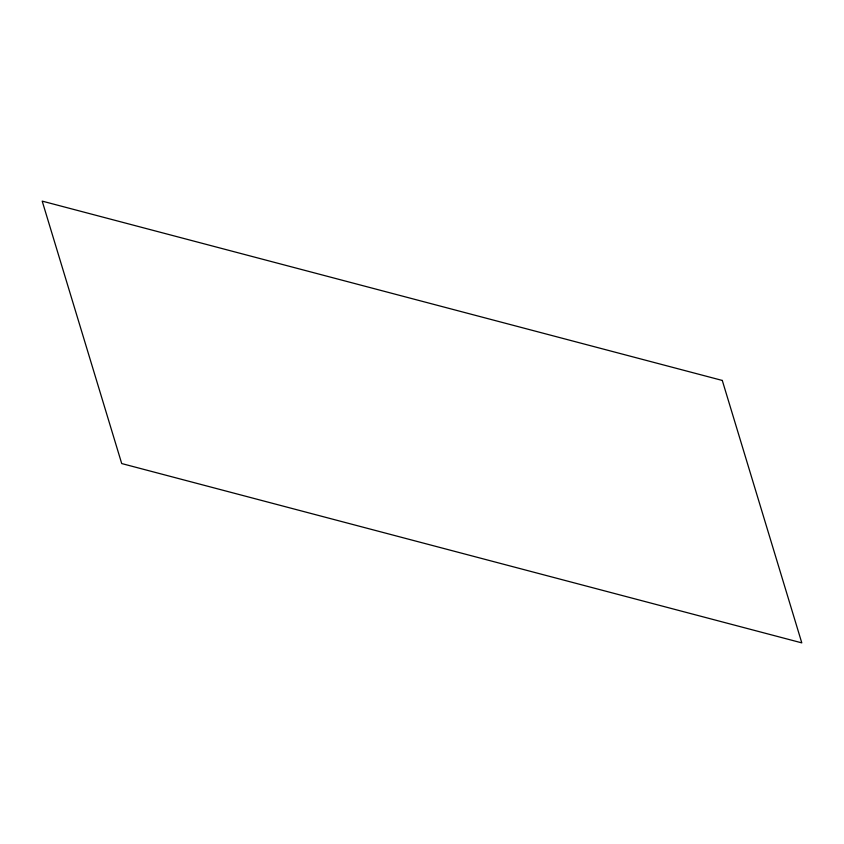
<?xml version="1.0" encoding="UTF-8"?>
<svg xmlns="http://www.w3.org/2000/svg" width="844" height="844" viewBox="0 0 844 844"><rect width="100%" height="100%" fill="white"/><g stroke="black" fill="none" stroke-linecap="round" stroke-linejoin="round"><path stroke-width="1.27" d="M722.285 380.444L42.2 201.125L121.715 463.556L801.8 642.875L722.285 380.444"/></g></svg>
